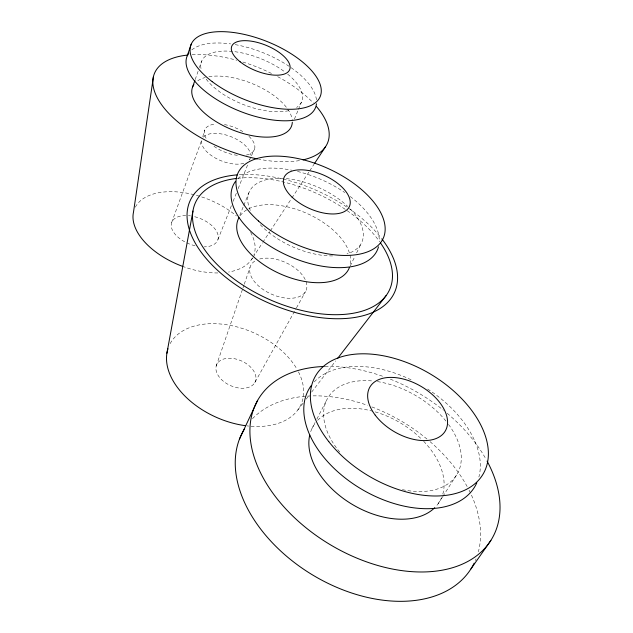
<?xml version="1.0" encoding="UTF-8"?>
<svg xmlns="http://www.w3.org/2000/svg" width="633" height="633" viewBox="0 0 633 633"><rect width="100%" height="100%" fill="white"/><g stroke="black" fill="none" stroke-linecap="round" stroke-linejoin="round"><path stroke-width="0.47" stroke-dasharray="3.17 2.37" d="M202.782 136.617L204.673 130.089M216.201 365.985L242.668 288.846M242.993 287.912L243.95 285.127M244.267 284.193L250.011 267.466M195.225 79.513L198.089 71.292M199.363 67.644L201.587 61.251M171.678 222.476L201.974 139.402M217.942 239.535L231.67 204.981M233.118 201.341L236.726 192.25M238.174 188.618L247.93 164.066M249.734 159.516L250.462 157.704M239.796 215.275L243.444 206.255M243.816 205.353L248.927 192.733M294.416 119.099L298.088 110.229M298.452 109.343L301.395 102.245M251.436 155.734L254.624 148.984M350.239 265.979L354.923 256.373M356.632 252.876L361.324 243.262M311.974 428.541L315.068 422.551M316.84 419.125L326.573 400.301M254.79 382.664A21.103 13.499 24 0 0 232.43 358.397A21.103 13.499 24 0 0 220.608 378.661A21.103 13.499 24 0 0 254.79 382.664L295.959 308.769M296.434 307.907L305.533 291.584M438.115 503.773L442.602 496.786M442.871 496.359L457.358 473.737M251.491 259.593L252.567 257.947M253.105 257.133L262.276 243.151M262.814 242.328L269.824 231.646M270.362 230.823L291.394 198.762M291.932 197.939L309.189 171.63M309.727 170.807L314.039 164.232M297.787 410.018L303.207 402.999M306.214 399.106L309.221 395.206M311.626 392.088L335.696 360.921M350.389 209.064A61.646 32.394 24.1 0 1 346.995 253.888M332.649 255.922A61.646 32.394 24.1 0 1 260.163 224.596M250.328 210.433A61.646 32.394 24.1 0 1 276.471 178.332A61.646 32.394 24.1 0 1 347.762 206.461M240.239 215.647A60.633 33.035 24.1 0 1 307.393 213.637A60.633 33.035 24.1 0 1 350.168 265.053M237.794 178.767A79.03 41.549 24.1 0 1 291.671 170.174M297.494 171.456A79.03 41.549 24.1 0 1 344.732 192.535M350.239 196.523A79.03 41.549 24.1 0 1 379.262 241.592M314.261 381.897A96.224 59.953 30.6 0 1 413.191 380.829M427.584 389.042A96.224 59.953 30.6 0 1 478.872 477.045M448.568 424.466A75.042 46.723 30.6 0 1 401.955 489.554M339.763 452.081A75.042 46.723 30.6 0 1 373.763 381.113M377.41 381.596A75.042 46.723 30.6 0 1 446.289 421.499M441.478 497.847A73.57 47.325 30.9 0 1 435.939 506.447M310.684 431.682A73.57 47.325 30.9 0 1 315.487 422.836M317.695 420.296A73.57 47.325 30.9 0 1 421.641 439.231M423.675 441.296A73.57 47.325 30.9 0 1 442.649 494.626M325.077 366.46A136.04 87.75 31 0 1 383.297 376.5M390.379 379.175A136.04 87.75 31 0 1 443.432 410.208M447.207 413.317A136.04 87.75 31 0 1 486.128 459.36M252.48 418.682A133.12 88.794 31.4 0 1 367.52 405.326M371.887 406.924A133.12 88.794 31.4 0 1 427.109 439.16M430.044 441.636A133.12 88.794 31.4 0 1 467.684 487.529M469.053 490.148A133.12 88.794 31.4 0 1 478.382 551.794M476.056 558.892A133.12 88.794 31.4 0 1 475.343 560.609M239.306 174.7A112.017 61.148 24.1 0 1 381.375 238.269M237.715 178.308A106.391 58.062 24.1 0 1 379.491 241.497M298.483 371.903A72.194 46.225 24 0 1 246.949 425.874M170.158 343.624A72.194 46.225 24 0 1 231.377 325.599A72.194 46.225 24 0 1 297.241 369.593M259.72 259A30.368 17.32 24 0 1 306.024 281.511A30.368 17.32 24 0 1 272.467 294.574A30.368 17.32 24 0 1 255.716 260.559M287.683 74.148A53.955 24.537 21.8 0 1 296.6 107.46M288.624 110.68A53.955 24.537 21.8 0 1 205.409 78.088M201.009 68.57A53.955 24.537 21.8 0 1 227.935 51.107A53.955 24.537 21.8 0 1 284.715 71.838M197.805 80.755A53.188 25.13 21.7 0 1 205.274 77.479M208.906 76.704A53.188 25.13 21.7 0 1 261.144 87.718A53.188 25.13 21.7 0 1 292.193 119.684M299.488 160.568A93.28 44.136 21.7 0 1 258.478 159.144M192.131 54.715A93.28 44.136 21.7 0 1 236.742 60.254M242.85 62.034A93.28 44.136 21.7 0 1 271.533 73.475M277.665 76.648A93.28 44.136 21.7 0 1 313.303 103.013M252.472 258.027A63.973 35.899 21.1 0 1 228.537 272.055M217.847 272.958A63.973 35.899 21.1 0 1 183.902 266.849M135.351 207.157A63.973 35.899 21.1 0 1 236.402 215.908M250.613 232.398A63.973 35.899 21.1 0 1 253.968 254.727M248.935 136.301A26.713 13.253 21.6 0 1 245.984 155.117M237.375 155.299A26.713 13.253 21.6 0 1 213.614 146.025M206.089 138.231A26.713 13.253 21.6 0 1 215.774 124.068M224.43 124.582A26.713 13.253 21.6 0 1 243.183 131.862M191.791 49.92A69.163 31.468 21.8 0 1 230.626 43.906M235.207 44.627A69.163 31.468 21.8 0 1 316.516 100.592M194.695 216.723A24.663 13.831 21.1 0 1 217.768 234.028A24.663 13.831 21.1 0 1 204.245 246.87M195.027 245.77A24.663 13.831 21.1 0 1 171.678 228.323A24.663 13.831 21.1 0 1 185.698 215.56M188.436 215.671A24.663 13.831 21.1 0 1 190.478 215.893M249.972 158.907A25.921 13.024 21.5 0 1 249.236 160.038M243.871 163.314A25.921 13.024 21.5 0 1 216.003 158.4A25.921 13.024 21.5 0 1 201.65 140.653M203.367 137.139A25.921 13.024 21.5 0 1 230.317 136.412A25.921 13.024 21.5 0 1 250.708 155.125"/><path stroke-width="0.95" d="M153.447 76.522L133.492 212.174A63.973 35.899 21.1 0 0 183.024 266.533M166.898 353.254L192.93 211.066M187.289 55.751L191.198 44.199M192.677 86.816L194.909 80.423M239.472 439.096L257.663 400.317M314.577 163.409L325.362 146.967M470.976 568.861L490.899 540.36M337.5 358.579L386.233 295.453M349.495 267.324A60.633 33.035 24.1 0 1 279.968 273.749A60.633 33.035 24.1 0 1 238.965 217.649M378.487 246.83A79.03 41.549 24.1 0 1 287.271 255.376A79.03 41.549 24.1 0 1 235.318 181.655M476.831 482.781A96.224 59.953 30.6 0 1 362.171 489.531A96.224 59.953 30.6 0 1 311.017 385.829M434.736 507.706A73.57 47.325 30.9 0 1 353.436 505.094A73.57 47.325 30.9 0 1 309.735 434.998M487.086 461.109A136.04 87.75 31 0 1 428.842 571.765A136.04 87.75 31 0 1 261.382 474.497A136.04 87.75 31 0 1 324.175 366.483M474.172 563.148A133.12 88.794 31.4 0 1 314.743 576.236A133.12 88.794 31.4 0 1 244.686 428.612M381.913 238.958A112.017 61.148 24.1 0 1 347.406 318.352A112.017 61.148 24.1 0 1 202.497 253.968A112.017 61.148 24.1 0 1 237.557 174.827M380.591 243.056A106.391 58.062 24.1 0 1 342.675 314.49A106.391 58.062 24.1 0 1 207.719 253.857A106.391 58.062 24.1 0 1 236.718 178.419M245.129 425.645A72.194 46.225 24 0 1 167.967 348.759M292.311 122.24A53.188 25.13 21.7 0 1 234.194 130.525A53.188 25.13 21.7 0 1 193.888 84.585M316.524 106.597A93.28 44.136 21.7 0 1 303.08 159.864M257.56 158.962A93.28 44.136 21.7 0 1 160.442 103.068A93.28 44.136 21.7 0 1 187.795 55.047M316.476 103.78A69.163 31.468 21.8 0 1 239.954 111.25A69.163 31.468 21.8 0 1 188.879 52.99M258.454 220.988A79.616 41.153 24.1 0 0 382.854 239.108A79.616 41.153 24.1 0 0 290.397 157.206A79.616 41.153 24.1 0 0 258.454 220.988M292.248 197.322A35.749 18.135 24.1 0 0 348.759 207.719A35.749 18.135 24.1 0 0 309.363 170.665A35.749 18.135 24.1 0 0 292.248 197.322M375.227 415.153A43.637 26.309 30.2 0 0 444.073 432.782A43.637 26.309 30.2 0 0 403.498 379.072A43.637 26.309 30.2 0 0 375.227 415.153M328.796 441.636A97.094 59.573 30.4 0 0 481.61 476.404A97.094 59.573 30.4 0 0 387.697 356.688A97.094 59.573 30.4 0 0 328.796 441.636M212.205 81.649A69.614 31.112 21.9 0 0 319.981 97.071A69.614 31.112 21.9 0 0 234.811 32.679A69.614 31.112 21.9 0 0 212.205 81.649M240.152 61.812A31.231 13.689 22 0 0 289.226 70.532A31.231 13.689 22 0 0 252.82 41.422A31.231 13.689 22 0 0 240.152 61.812"/></g></svg>
